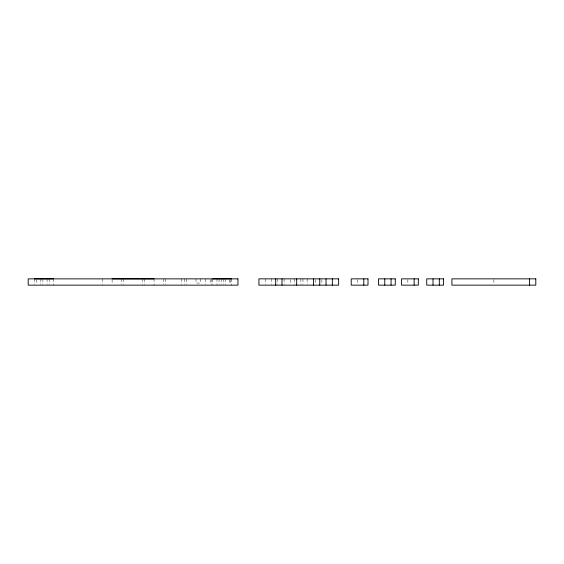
<?xml version="1.0" encoding="UTF-8"?>
<svg xmlns="http://www.w3.org/2000/svg" width="564" height="564" viewBox="0 0 564 564"><rect width="100%" height="100%" fill="white"/><g stroke="black" fill="none" stroke-linecap="round" stroke-linejoin="round"><path stroke-width="0.42" stroke-dasharray="2.82 2.11" d="M211.824 278.87L211.824 284.446M493.852 279.638L493.852 284.362M407.85 279.638L407.85 284.362M357.513 279.638L357.513 284.362M321.854 279.638L321.854 284.362M315.558 279.638L315.558 284.362M307.168 278.856L307.168 284.362M302.974 278.856L302.974 284.362M300.88 278.856L300.88 284.362M294.584 278.856L294.584 284.362M290.389 279.638L290.389 284.362M284.101 278.856L284.101 284.362M277.805 278.856L277.805 284.362M271.51 278.856L271.51 284.362M265.221 278.856L265.221 284.362M231.663 278.856L231.663 285.144M230.514 279.659L230.514 284.362M229.562 279.638L229.562 284.362M225.367 278.856L225.367 284.362M223.266 278.856L223.266 284.362M221.173 278.87L221.173 284.362M219.072 278.856L219.072 284.362M216.978 278.856L216.978 285.144M212.783 278.856L212.783 284.362M210.83 279.659L210.83 284.362M205.345 278.87L205.345 284.362M200.199 278.87L200.199 283.05L196.004 283.05L196.004 278.87M186.656 278.87L186.656 284.362M184.372 278.87L184.372 284.362M181.467 278.87L181.467 284.362M165.682 278.87L165.682 284.362M163.398 278.87L163.398 284.362M154.05 278.856L154.05 285.144M144.708 278.87L144.708 284.362M142.424 278.87L142.424 284.362M123.727 278.87L123.727 284.362M121.443 278.87L121.443 284.362M112.102 279.638L112.102 284.362M102.754 278.87L102.754 284.362M53.368 278.856L53.368 285.144M49.174 278.856L49.174 284.362M47.08 278.856L47.08 284.362M42.885 278.856L42.885 284.362M40.784 278.856L40.784 284.362M36.589 279.638L36.589 284.362M34.496 278.856L34.496 284.362"/><path stroke-width="0.85" d="M34.496 278.856L53.368 278.856M112.102 278.856L154.05 278.856M212.783 278.856L231.663 278.856M529.504 278.856L529.504 285.144M439.314 278.856L439.314 285.144M433.018 278.856L433.018 285.144M414.145 278.856L414.145 285.144M391.071 278.856L391.071 285.144M384.782 278.856L384.782 285.144M363.801 278.856L363.801 285.144M332.337 278.856L332.337 285.144M326.048 278.856L326.048 285.144M319.753 278.856L319.753 285.144M313.464 278.856L313.464 285.144M296.685 278.856L296.685 285.144M282 278.856L282 285.144M275.704 278.856L275.704 285.144M338.633 278.856L258.925 278.856L258.925 285.144L338.633 285.144L338.633 278.856M367.996 278.856L351.217 278.856L351.217 285.144L367.996 285.144L367.996 278.856M395.265 278.856L378.486 278.856L378.486 285.144L395.265 285.144L395.265 278.856M418.34 278.856L401.561 278.856L401.561 285.144L418.34 285.144L418.34 278.856M443.508 278.856L426.729 278.856L426.729 285.144L443.508 285.144L443.508 278.856M535.8 278.856L451.898 278.856L451.898 285.144L535.8 285.144L535.8 278.856M237.952 278.87L28.2 278.87L28.2 285.144L237.952 285.144L237.952 278.87"/></g></svg>
